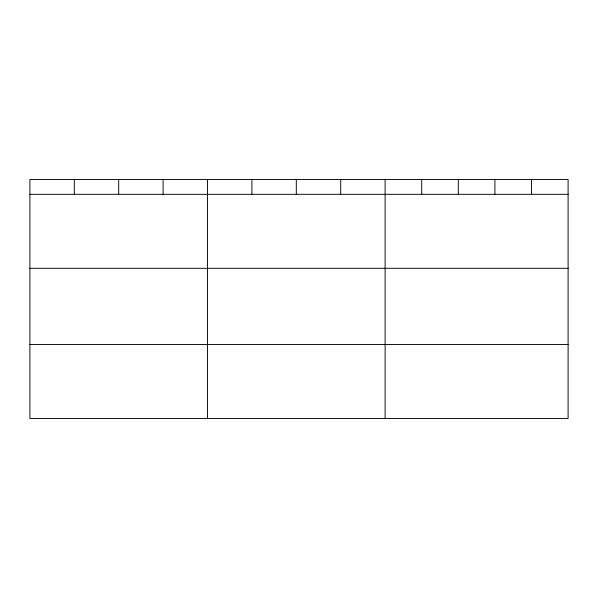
<?xml version="1.0" encoding="UTF-8"?>
<svg xmlns="http://www.w3.org/2000/svg" width="598" height="598" viewBox="0 0 598 598"><rect width="100%" height="100%" fill="white"/><g stroke="black" fill="none" stroke-linecap="round" stroke-linejoin="round"><path stroke-width="0.9" d="M568.1 268.3L568.1 179.505L29.9 179.505L29.9 418.495L568.1 418.495L568.1 268.3L29.9 268.3M29.9 194.32L568.1 194.32M29.9 344.515L568.1 344.515M531.502 179.505L531.502 194.32M494.905 179.505L494.905 194.32M458.307 179.505L458.307 194.32M421.71 179.505L421.71 194.32M385.112 179.505L385.112 418.495M340.711 179.505L340.711 194.32M296.309 179.505L296.309 194.32M251.908 179.505L251.908 194.32M207.506 179.505L207.506 418.495M163.105 179.505L163.105 194.32M118.703 179.505L118.703 194.32M74.302 179.505L74.302 194.32"/></g></svg>
